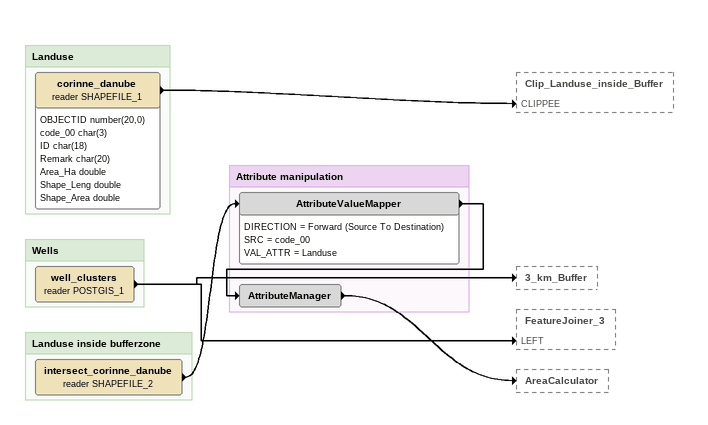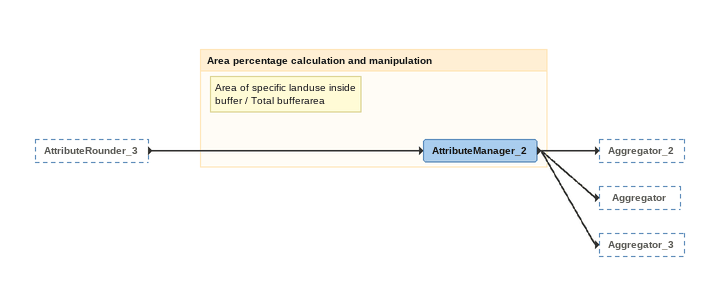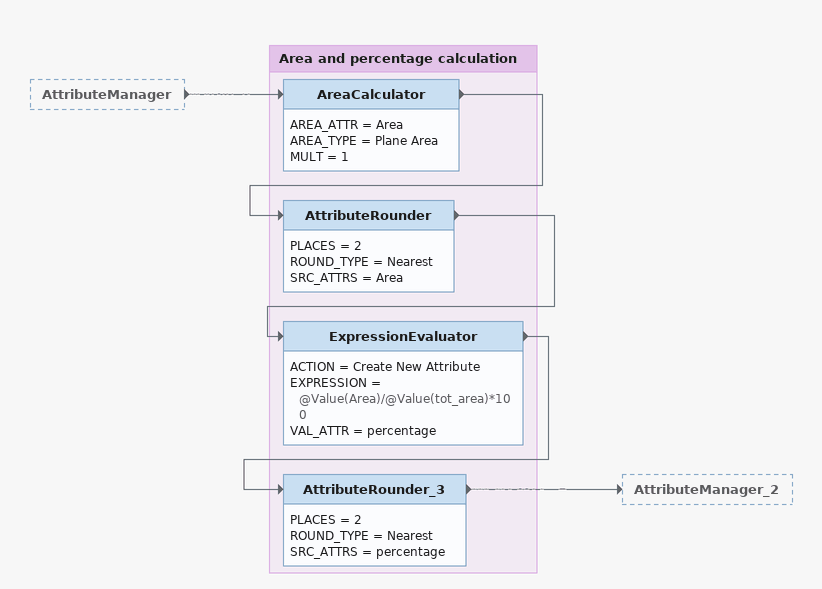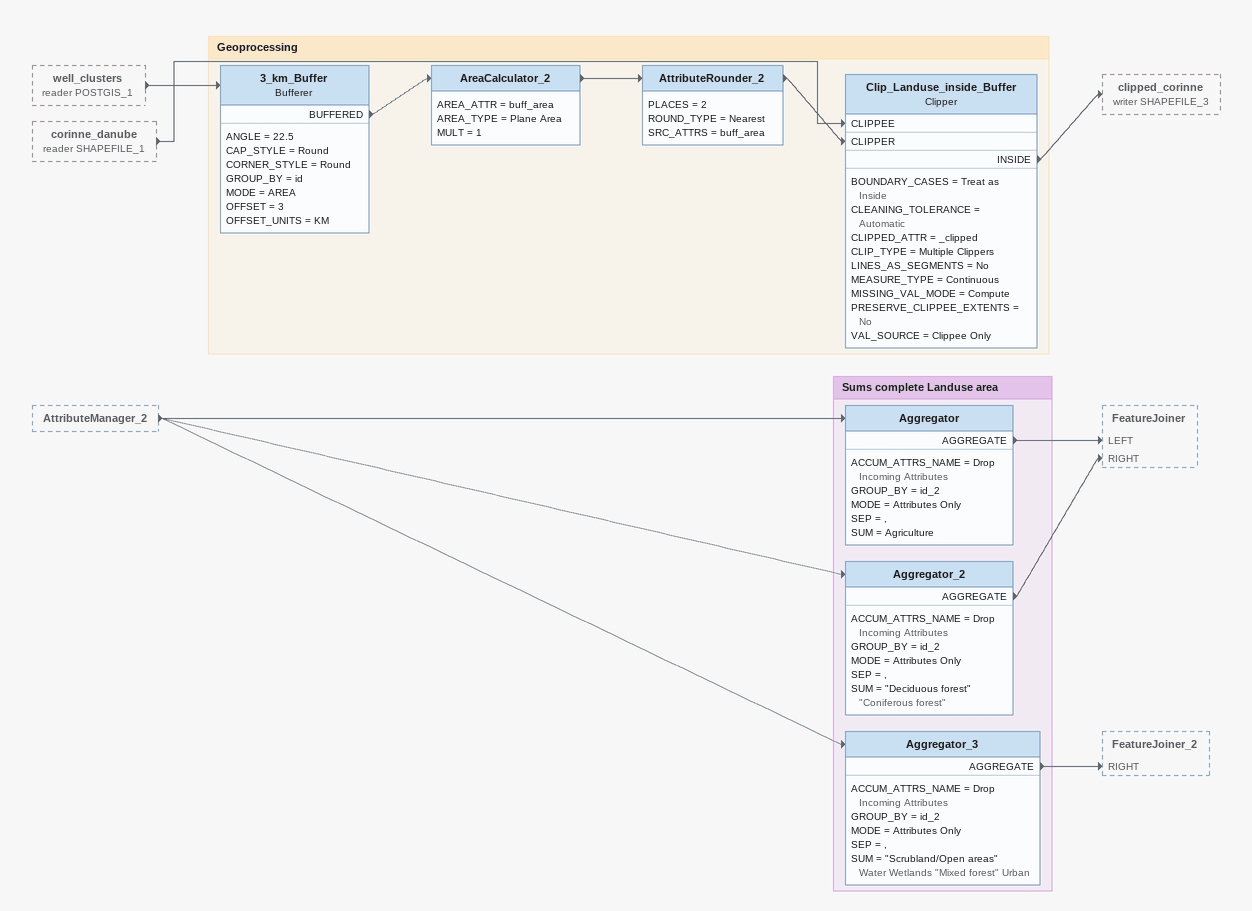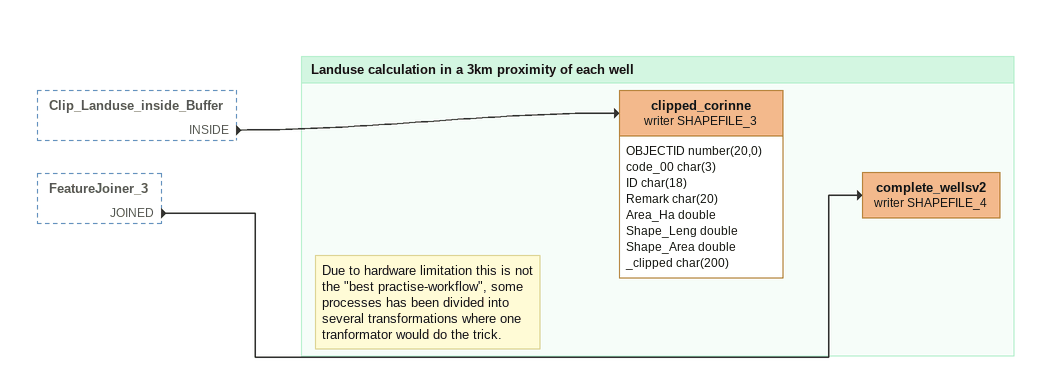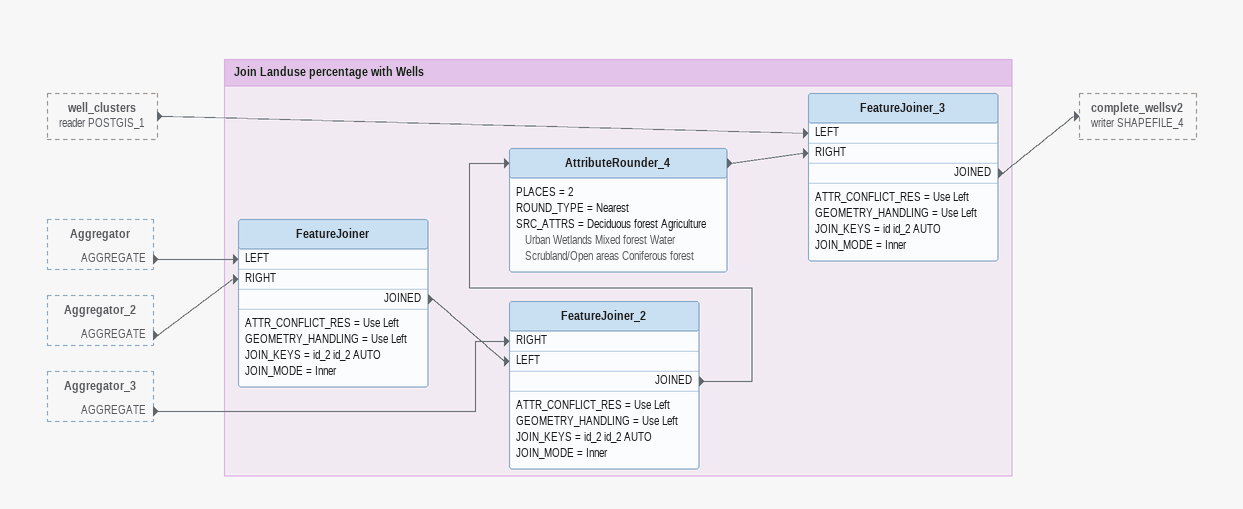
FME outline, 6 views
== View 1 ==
Bookmark: Landuse
corinne_danube (reader SHAPEFILE_1)
    attributes: OBJECTID number(20,0), code_00 char(3), ID char(18), Remark char(20), Area_Ha double, Shape_Leng double, Shape_Area double
    -> Clip_Landuse_inside_Buffer [CLIPPEE]

Bookmark: Wells
well_clusters (reader POSTGIS_1)
    -> 3_km_Buffer
    -> FeatureJoiner_3 [LEFT]

Bookmark: Landuse inside bufferzone
intersect_corinne_danube (reader SHAPEFILE_2)
    -> AttributeValueMapper

Bookmark: Attribute manipulation
AttributeValueMapper
    DIRECTION = Forward (Source To Destination)
    SRC = code_00
    VAL_ATTR = Landuse
    -> AttributeManager
AttributeManager
    -> AreaCalculator

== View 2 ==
AttributeRounder_3 [outside]
    -> AttributeManager_2

Bookmark: Area percentage calculation and manipulation
Note: Area of specific landuse inside buffer / Total bufferarea
AttributeManager_2
    -> Aggregator_2
    -> Aggregator
    -> Aggregator_3

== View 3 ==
AttributeManager [outside]
    -> AreaCalculator

Bookmark: Area and percentage calculation
AreaCalculator
    AREA_ATTR = Area
    AREA_TYPE = Plane Area
    MULT = 1
    -> AttributeRounder
AttributeRounder
    PLACES = 2
    ROUND_TYPE = Nearest
    SRC_ATTRS = Area
    -> ExpressionEvaluator
ExpressionEvaluator
    ACTION = Create New Attribute
    EXPRESSION = @Value(Area)/@Value(tot_area)*100
    VAL_ATTR = percentage
    -> AttributeRounder_3
AttributeRounder_3
    PLACES = 2
    ROUND_TYPE = Nearest
    SRC_ATTRS = percentage
    -> AttributeManager_2

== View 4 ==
well_clusters (reader POSTGIS_1) [outside]
    -> 3_km_Buffer
corinne_danube (reader SHAPEFILE_1) [outside]
    -> Clip_Landuse_inside_Buffer [CLIPPEE]
AttributeManager_2 [outside]
    -> Aggregator_2
    -> Aggregator
    -> Aggregator_3

Bookmark: Geoprocessing
3_km_Buffer: Bufferer
    ANGLE = 22.5
    CAP_STYLE = Round
    CORNER_STYLE = Round
    GROUP_BY = id
    MODE = AREA
    OFFSET = 3
    OFFSET_UNITS = KM
    BUFFERED -> AreaCalculator_2
AreaCalculator_2
    AREA_ATTR = buff_area
    AREA_TYPE = Plane Area
    MULT = 1
    -> AttributeRounder_2
AttributeRounder_2
    PLACES = 2
    ROUND_TYPE = Nearest
    SRC_ATTRS = buff_area
    -> Clip_Landuse_inside_Buffer [CLIPPER]
Clip_Landuse_inside_Buffer: Clipper
    BOUNDARY_CASES = Treat as Inside
    CLEANING_TOLERANCE = Automatic
    CLIPPED_ATTR = _clipped
    CLIP_TYPE = Multiple Clippers
    LINES_AS_SEGMENTS = No
    MEASURE_TYPE = Continuous
    MISSING_VAL_MODE = Compute
    PRESERVE_CLIPPEE_EXTENTS = No
    VAL_SOURCE = Clippee Only
    INSIDE -> clipped_corinne (writer SHAPEFILE_3)

Bookmark: Sums complete Landuse area
Aggregator
    ACCUM_ATTRS_NAME = Drop Incoming Attributes
    GROUP_BY = id_2
    MODE = Attributes Only
    SEP = ,
    SUM = Agriculture
    AGGREGATE -> FeatureJoiner [LEFT]
Aggregator_2
    ACCUM_ATTRS_NAME = Drop Incoming Attributes
    GROUP_BY = id_2
    MODE = Attributes Only
    SEP = ,
    SUM = "Deciduous forest" "Coniferous forest"
    AGGREGATE -> FeatureJoiner [RIGHT]
Aggregator_3
    ACCUM_ATTRS_NAME = Drop Incoming Attributes
    GROUP_BY = id_2
    MODE = Attributes Only
    SEP = ,
    SUM = "Scrubland/Open areas" Water Wetlands "Mixed forest" Urban
    AGGREGATE -> FeatureJoiner_2 [RIGHT]

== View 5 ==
Clip_Landuse_inside_Buffer [outside]
    INSIDE -> clipped_corinne (writer SHAPEFILE_3)
FeatureJoiner_3 [outside]
    JOINED -> complete_wellsv2 (writer SHAPEFILE_4)

Bookmark: Landuse calculation in a 3km proximity of each well
Note: Due to hardware limitation this is not the "best practise-workflow", some processes has been divided into several transformations where one tranformator would do the trick.
clipped_corinne (writer SHAPEFILE_3)
    attributes: OBJECTID number(20,0), code_00 char(3), ID char(18), Remark char(20), Area_Ha double, Shape_Leng double, Shape_Area double, _clipped char(200)
complete_wellsv2 (writer SHAPEFILE_4)

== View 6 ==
well_clusters (reader POSTGIS_1) [outside]
    -> FeatureJoiner_3 [LEFT]
Aggregator [outside]
    AGGREGATE -> FeatureJoiner [LEFT]
Aggregator_2 [outside]
    AGGREGATE -> FeatureJoiner [RIGHT]
Aggregator_3 [outside]
    AGGREGATE -> FeatureJoiner_2 [RIGHT]

Bookmark: Join Landuse percentage with Wells
FeatureJoiner
    ATTR_CONFLICT_RES = Use Left
    GEOMETRY_HANDLING = Use Left
    JOIN_KEYS = id_2 id_2 AUTO
    JOIN_MODE = Inner
    JOINED -> FeatureJoiner_2 [LEFT]
FeatureJoiner_2
    ATTR_CONFLICT_RES = Use Left
    GEOMETRY_HANDLING = Use Left
    JOIN_KEYS = id_2 id_2 AUTO
    JOIN_MODE = Inner
    JOINED -> AttributeRounder_4
AttributeRounder_4
    PLACES = 2
    ROUND_TYPE = Nearest
    SRC_ATTRS = Deciduous forest Agriculture Urban Wetlands Mixed forest Water Scrubland/Open areas Coniferous forest
    -> FeatureJoiner_3 [RIGHT]
FeatureJoiner_3
    ATTR_CONFLICT_RES = Use Left
    GEOMETRY_HANDLING = Use Left
    JOIN_KEYS = id id_2 AUTO
    JOIN_MODE = Inner
    JOINED -> complete_wellsv2 (writer SHAPEFILE_4)
